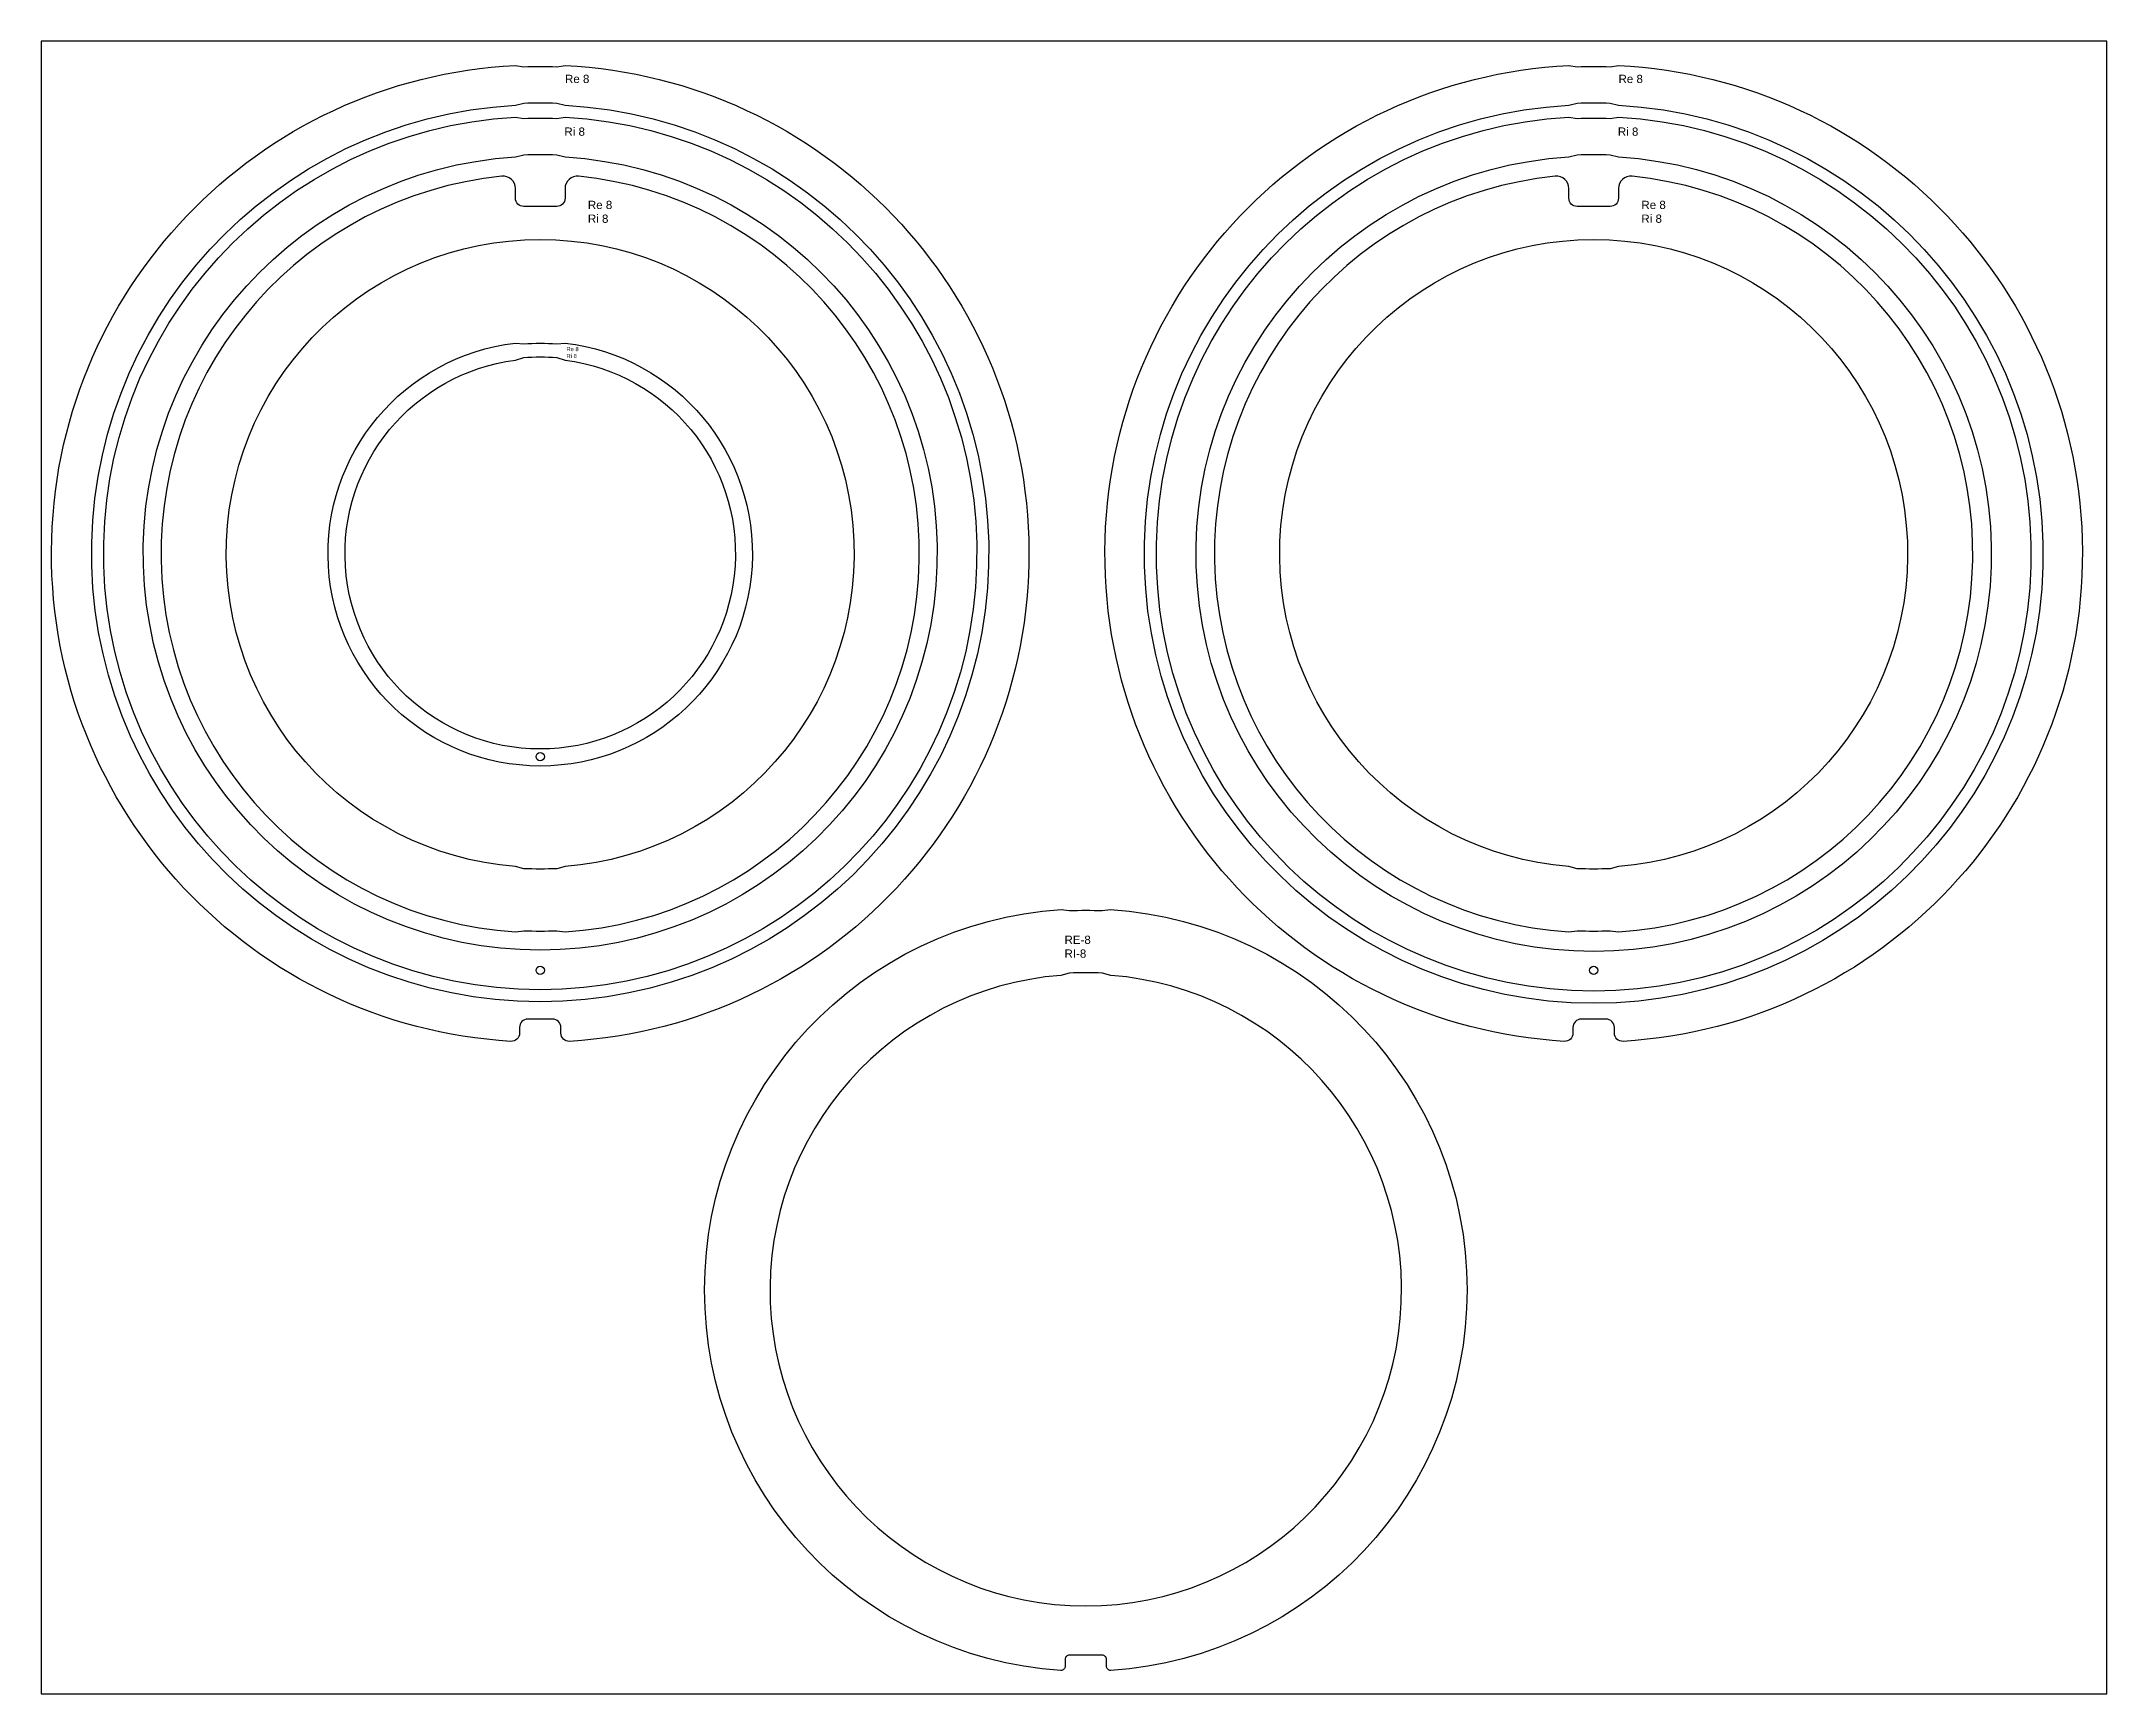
# Model space of a CAD drawing. Header units: millimetres. Extents: x 33362 to 35862, y 168551 to 170551.
import ezdxf

# ---------------------------------------------------------------- set-up
doc = ezdxf.new("R2010")
doc.units = ezdxf.units.MM
for name, color, linetype in [('13770898', 7, 'Continuous'), ('13770901', 7, 'Continuous'), ('13837022', 7, 'Continuous'), ('7518713', 7, 'Continuous'), ('EM-26239 05', 6, 'Continuous')]:
    doc.layers.add(name, color=color, linetype=linetype)
doc.styles.get("Standard").update_dxf_attribs({"font": 'arial.ttf'})

msp = doc.modelspace()

# ---------------------------------------------------------------- linework, layer by layer
msp.add_lwpolyline([(33361.5, 168551.2), (35861.5, 168551.2), (35861.5, 170551.2), (33361.5, 170551.2)], close=True)
msp.add_lwpolyline([(34605.8, 169499, -0.021745), (34645.8, 169499), (34655.8, 169500.4, -0.936662), (34656.1, 168579.4, -0.433609), (34650.8, 168584.4), (34650.8, 168592.9, 0.414214), (34645.8, 168597.9), (34605.8, 168597.9, 0.414214), (34600.8, 168592.9), (34600.8, 168584.4, -0.433609), (34595.5, 168579.4, -0.936662), (34595.8, 169500.4)], format="xyb", close=True)
for centre in [(33965.4, 169426.7), (35240.5, 169426.7)]:
    msp.add_circle(centre, 5)
at = {"layer": '13770898'}
for points in [[(33950.4, 169367.8, 0.414214), (33940.4, 169357.7), (33940.4, 169350.8, -0.431981), (33929.8, 169340.8, -0.945956), (33935.4, 170522.1), (33945.4, 170520.5, -0.016983), (33985.4, 170520.5), (33995.4, 170522.1, -0.945956), (34001, 169340.8, -0.431981), (33990.4, 169350.8), (33990.4, 169357.7, 0.414214), (33980.4, 169367.8)], [(35225.5, 169367.8, 0.414214), (35215.5, 169357.7), (35215.5, 169350.8, -0.431981), (35204.9, 169340.8, -0.945956), (35210.5, 170522.1), (35220.5, 170520.5, -0.016983), (35260.5, 170520.5), (35270.6, 170522.1, -0.945956), (35276.2, 169340.8, -0.431981), (35265.6, 169350.8), (35265.6, 169357.7, 0.414214), (35255.5, 169367.8)], [(33935.4, 170473.9), (33945.4, 170476.4, -0.018355), (33985.4, 170476.4), (33995.4, 170473.9, -36.172355)], [(35210.5, 170473.9), (35220.5, 170476.4, -0.018355), (35260.5, 170476.4), (35270.6, 170473.9, -36.172355)]]:
    msp.add_lwpolyline(points, format="xyb", close=True, dxfattribs=at)
at = {"layer": '13770901'}
for points in [[(33935.4, 170459.5), (33945.4, 170457.9, -0.019), (33985.4, 170457.9), (33995.4, 170459.5, -35.204928)], [(35210.5, 170459.5), (35220.5, 170457.9, -0.019), (35260.5, 170457.9), (35270.6, 170459.5, -35.204928)], [(33935.4, 170411.3), (33945.4, 170413.9, -0.020734), (33985.4, 170413.9), (33995.4, 170411.3, -32.002085)], [(35210.5, 170411.3), (35220.5, 170413.9, -0.020734), (35260.5, 170413.9), (35270.6, 170411.3, -32.002085)]]:
    msp.add_lwpolyline(points, format="xyb", close=True, dxfattribs=at)
at = {"layer": '13837022'}
for points in [[(33935.3, 170186), (33945.4, 170185, -0.039431), (33985.4, 170185), (33995.5, 170186, -17.00787)], [(33935.3, 170165.3), (33945.4, 170168.4, -0.04218), (33985.4, 170168.4), (33995.5, 170165.3, -15.636045)]]:
    msp.add_lwpolyline(points, format="xyb", close=True, dxfattribs=at)
msp.add_circle((33965.4, 169685.4), 5, dxfattribs=at)
at = {"layer": '7518713'}
msp.add_lwpolyline([(34605.7, 169423.4), (34595.7, 169420.7, 25.355596), (34655.9, 169420.7), (34645.9, 169423.4, 0.026161)], format="xyb", close=True, dxfattribs=at)
at = {"layer": 'EM-26239 05'}
for points in [[(33985.4, 170351.3), (33945.4, 170351.3, -0.414214), (33935.4, 170361.3), (33935.4, 170373, 0.444272), (33918.9, 170387.9, 0.919833), (33935.4, 169473.3), (33945.4, 169474.7, 0.021892), (33985.4, 169474.7), (33995.4, 169473.3, 0.919833), (34011.9, 170387.9, 0.444272), (33995.4, 170373), (33995.4, 170361.3, -0.414214)], [(35260.5, 170351.3), (35220.5, 170351.3, -0.414214), (35210.5, 170361.3), (35210.5, 170373, 0.444272), (35194, 170387.9, 0.919833), (35210.5, 169473.3), (35220.5, 169474.7, 0.021892), (35260.5, 169474.7), (35270.5, 169473.3, 0.919833), (35287, 170387.9, 0.444272), (35270.5, 170373), (35270.5, 170361.3, -0.414214)], [(33995.4, 169552.5), (33985.4, 169549.8, -0.026196), (33945.4, 169549.8), (33935.4, 169552.5, -25.293798)], [(35270.5, 169552.5), (35260.5, 169549.8, -0.026196), (35220.5, 169549.8), (35210.5, 169552.5, -25.293798)]]:
    msp.add_lwpolyline(points, format="xyb", close=True, dxfattribs=at)

# ---------------------------------------------------------------- texts
at = {"attachment_point": 1}
for s, width, insert, char_height in [('Re 8', 40.473, (33995.4, 170510.7), 10), ('Re 8', 40.473, (35270.6, 170510.7), 10), ('Ri 8', 41.869, (33994.7, 170446.9), 10), ('Ri 8', 41.869, (35269.8, 170446.9), 10), ('Re 8\\PRi 8', 55.932, (34023.1, 170358.2), 10), ('Re 8\\PRi 8', 55.932, (35298.3, 170358.2), 10), ('Re 8\\PRi 8', 35.453, (33997.2, 170181.2), 5), ('RE-8\\PRI-8', 59.219, (34600, 169468.7), 10)]:
    msp.add_mtext_dynamic_manual_height_columns(s, width=width, gutter_width=12.5, heights=[0], dxfattribs=dict(at, insert=insert, char_height=char_height))

doc.saveas('drawing.dxf')
